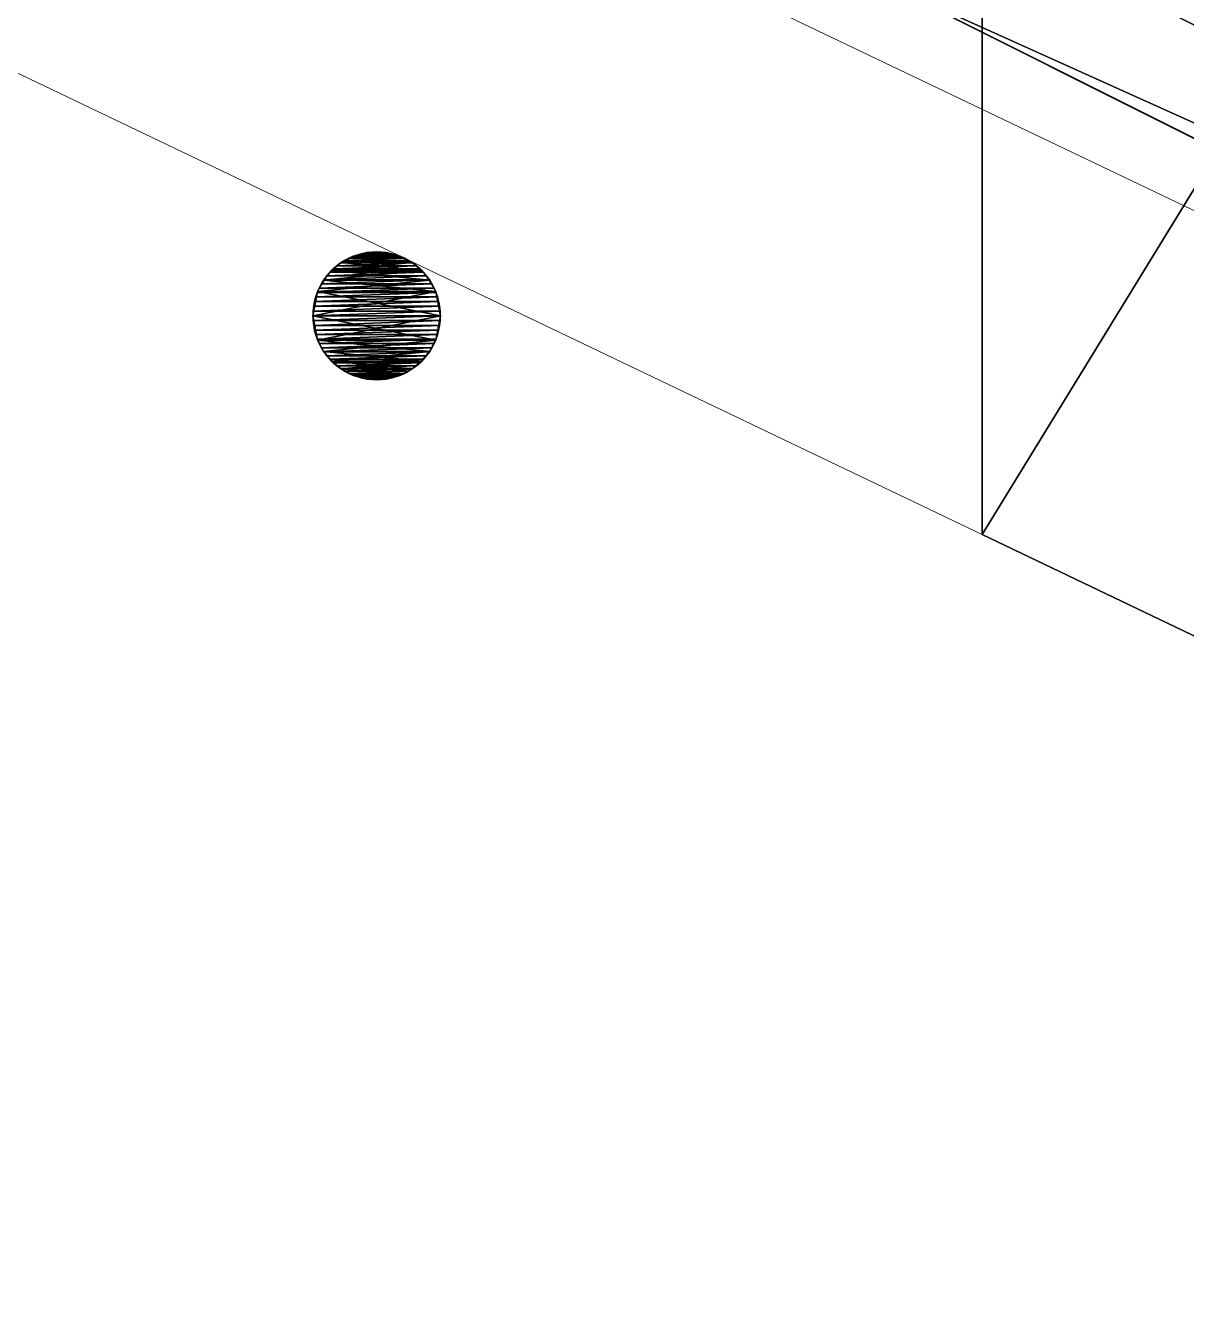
# Model space of a CAD drawing. Header units: centimetres. Extents: x 402 to 3875, y 442 to 2267.
# Drawn here: x 1306.9 to 1352.3, y 1618.8 to 1669.1 of the extents above; entities that cross this region are included whole.
import ezdxf

# ---------------------------------------------------------------- set-up
doc = ezdxf.new("R2010")
doc.units = ezdxf.units.CM
doc.layers.get('0').update_dxf_attribs({"true_color": 0xff5454})
for name, color, linetype in [('Columns of the Existing Mesh Walls', 250, 'Continuous'), ('Floor Area (Red Dust)', 250, 'Continuous'), ('Ground Wooden Structure Systems', 250, 'Continuous'), ('Plan', 250, 'Continuous'), ('Roof Systems', 250, 'Continuous'), ('Sliding Frames (window like)', 250, 'Continuous')]:
    doc.layers.add(name, color=color, linetype=linetype)
doc.layers.get('0').off()

# ---------------------------------------------------------------- blocks, each defined once
blk = doc.blocks.new('Group_16')
for p, q in [((145.547, 260), (21.199, 0)), ((570, 260), (145.547, 260))]:
    blk.add_line(p, q)
mesh = blk.add_polyface()
corners = [(145.547, 260), (570, 0), (21.199, 0), (570, 260)]
mesh.append_faces([[corners[k] for k in face] for face in [(0, 1, 2), (1, 0, 3)]], dxfattribs={"vtx0": -1})
blk = doc.blocks.new('Group_40')
mesh = blk.add_polyface()
corners = [(14.216, 2.938, 3.8), (0, 288.607, 3.8), (0, 2.938, 3.8), (14.216, 288.607, 3.8)]
mesh.append_faces([[corners[k] for k in face] for face in [(0, 1, 2), (1, 0, 3)]], dxfattribs={"vtx0": -1})
mesh = blk.add_polyface()
corners = [(0, 288.607, 3.8), (0, 2.938), (0, 2.938, 3.8), (0, 288.607)]
mesh.append_faces([[corners[k] for k in face] for face in [(0, 1, 2), (1, 0, 3)]], dxfattribs={"vtx0": -1})
mesh = blk.add_polyface()
corners = [(14.216, 288.607), (0, 2.938), (0, 288.607), (14.216, 2.938)]
mesh.append_faces([[corners[k] for k in face] for face in [(0, 1, 2), (1, 0, 3)]], dxfattribs={"vtx0": -1})
mesh = blk.add_polyface()
corners = [(14.216, 288.607), (14.216, 2.938, 3.8), (14.216, 2.938), (14.216, 288.607, 3.8)]
mesh.append_faces([[corners[k] for k in face] for face in [(0, 1, 2), (1, 0, 3)]], dxfattribs={"vtx0": -1})
blk = doc.blocks.new('Group_1')
at = {"layer": 'Columns of the Existing Mesh Walls', "lineweight": 20}
for p, q in [((480.518, 920.991), (480.36, 920.892)), ((480.379, 920.905), (480.812, 921.136)), ((480.379, 920.905, 190), (480.812, 921.136)), ((480.379, 920.905, 190), (480.812, 921.136, 190)), ((480.684, 921.078), (480.518, 920.991)), ((480.855, 921.153), (480.684, 921.078)), ((480.812, 921.136), (481.768, 921.326)), ((480.812, 921.136, 190), (481.768, 921.326)), ((480.812, 921.136, 190), (481.768, 921.326, 190)), ((480.812, 921.136), (480.812, 921.136, 190)), ((481.031, 921.215), (480.855, 921.153)), ((481.212, 921.263), (481.031, 921.215)), ((481.396, 921.298), (481.212, 921.263)), ((481.581, 921.319), (481.396, 921.298)), ((481.768, 921.326), (481.581, 921.319)), ((481.955, 921.319), (481.768, 921.326)), ((481.768, 921.326), (482.725, 921.136)), ((481.768, 921.326), (481.768, 921.326, 190)), ((481.768, 921.326, 190), (482.725, 921.136)), ((481.768, 921.326, 190), (482.725, 921.136, 190)), ((482.141, 921.298), (481.955, 921.319)), ((482.325, 921.263), (482.141, 921.298)), ((482.505, 921.215), (482.325, 921.263)), ((482.682, 921.153), (482.505, 921.215)), ((482.853, 921.078), (482.682, 921.153)), ((482.725, 921.136), (483.157, 920.905)), ((482.725, 921.136), (482.725, 921.136, 190)), ((482.725, 921.136, 190), (483.157, 920.905)), ((482.725, 921.136, 190), (483.157, 920.905, 190)), ((483.018, 920.991), (482.853, 921.078)), ((483.177, 920.892), (483.018, 920.991)), ((479.69, 920.215), (480.001, 920.594)), ((479.69, 920.215, 190), (480.001, 920.594)), ((479.69, 920.215, 190), (480.001, 920.594, 190)), ((479.936, 920.526), (479.814, 920.385)), ((480.068, 920.659), (479.936, 920.526)), ((480.001, 920.594), (480.379, 920.905)), ((480.001, 920.594, 190), (480.379, 920.905)), ((480.001, 920.594, 190), (480.379, 920.905, 190)), ((480.001, 920.594), (480.001, 920.594, 190)), ((480.21, 920.781), (480.068, 920.659)), ((480.36, 920.892), (480.21, 920.781)), ((480.379, 920.905), (480.379, 920.905, 190)), ((483.157, 920.905), (483.536, 920.594)), ((483.157, 920.905), (483.157, 920.905, 190)), ((483.157, 920.905, 190), (483.536, 920.594)), ((483.157, 920.905, 190), (483.536, 920.594, 190)), ((483.327, 920.781), (483.177, 920.892)), ((483.469, 920.659), (483.327, 920.781)), ((483.601, 920.526), (483.469, 920.659)), ((483.536, 920.594), (483.847, 920.215)), ((483.536, 920.594), (483.536, 920.594, 190)), ((483.536, 920.594, 190), (483.847, 920.215)), ((483.536, 920.594, 190), (483.847, 920.215, 190)), ((483.723, 920.385), (483.601, 920.526)), ((479.459, 919.783), (479.69, 920.215)), ((479.459, 919.783, 190), (479.69, 920.215)), ((479.459, 919.783, 190), (479.69, 920.215, 190)), ((479.603, 920.076), (479.516, 919.911)), ((479.703, 920.234), (479.603, 920.076)), ((479.69, 920.215), (479.69, 920.215, 190)), ((479.814, 920.385), (479.703, 920.234)), ((483.834, 920.234), (483.723, 920.385)), ((483.933, 920.076), (483.834, 920.234)), ((483.847, 920.215), (484.078, 919.783)), ((483.847, 920.215), (483.847, 920.215, 190)), ((483.847, 920.215, 190), (484.078, 919.783)), ((483.847, 920.215, 190), (484.078, 919.783, 190)), ((484.021, 919.911), (483.933, 920.076)), ((479.268, 918.826), (479.459, 919.783)), ((479.268, 918.826, 190), (479.459, 919.783)), ((479.268, 918.826, 190), (479.459, 919.783, 190)), ((479.379, 919.563), (479.331, 919.382)), ((479.441, 919.74), (479.379, 919.563)), ((479.516, 919.911), (479.441, 919.74)), ((479.459, 919.783), (479.459, 919.783, 190)), ((484.095, 919.74), (484.021, 919.911)), ((484.078, 919.783), (484.078, 919.783, 190)), ((479.275, 919.013), (479.268, 918.826)), ((479.296, 919.199), (479.275, 919.013)), ((479.331, 919.382), (479.296, 919.199)), ((479.268, 918.826), (479.275, 918.639)), ((479.459, 917.869), (479.268, 918.826)), ((479.459, 917.869, 190), (479.268, 918.826)), ((479.268, 918.826), (479.268, 918.826, 190)), ((479.459, 917.869, 190), (479.268, 918.826, 190)), ((479.275, 918.639), (479.296, 918.453)), ((479.296, 918.453), (479.331, 918.27)), ((479.331, 918.27), (479.379, 918.089)), ((479.379, 918.089), (479.441, 917.913)), ((479.441, 917.913), (479.516, 917.741)), ((479.69, 917.437), (479.459, 917.869)), ((479.69, 917.437, 190), (479.459, 917.869)), ((479.459, 917.869), (479.459, 917.869, 190)), ((479.69, 917.437, 190), (479.459, 917.869, 190)), ((479.516, 917.741), (479.603, 917.576)), ((479.603, 917.576), (479.703, 917.418)), ((480.001, 917.058), (479.69, 917.437)), ((480.001, 917.058, 190), (479.69, 917.437)), ((479.69, 917.437), (479.69, 917.437, 190)), ((480.001, 917.058, 190), (479.69, 917.437, 190)), ((483.847, 917.437), (483.536, 917.058)), ((483.847, 917.437, 190), (483.536, 917.058)), ((483.847, 917.437, 190), (483.536, 917.058, 190)), ((483.834, 917.418), (483.933, 917.576)), ((483.847, 917.437), (483.847, 917.437, 190)), ((479.703, 917.418), (479.814, 917.267)), ((479.814, 917.267), (479.936, 917.126)), ((479.936, 917.126), (480.068, 916.994)), ((480.379, 916.747), (480.001, 917.058)), ((480.001, 917.058), (480.001, 917.058, 190)), ((480.379, 916.747, 190), (480.001, 917.058)), ((480.379, 916.747, 190), (480.001, 917.058, 190)), ((480.068, 916.994), (480.21, 916.872)), ((483.536, 917.058), (483.157, 916.747)), ((483.536, 917.058, 190), (483.157, 916.747)), ((483.536, 917.058, 190), (483.157, 916.747, 190)), ((483.327, 916.872), (483.469, 916.994)), ((483.469, 916.994), (483.601, 917.126)), ((483.536, 917.058), (483.536, 917.058, 190)), ((483.601, 917.126), (483.723, 917.267)), ((483.723, 917.267), (483.834, 917.418)), ((480.21, 916.872), (480.36, 916.76)), ((480.36, 916.76), (480.518, 916.661)), ((480.812, 916.516), (480.379, 916.747)), ((480.812, 916.516, 190), (480.379, 916.747)), ((480.379, 916.747), (480.379, 916.747, 190)), ((480.812, 916.516, 190), (480.379, 916.747, 190)), ((480.518, 916.661), (480.684, 916.574)), ((480.684, 916.574), (480.855, 916.499)), ((481.768, 916.326), (480.812, 916.516)), ((481.768, 916.326, 190), (480.812, 916.516)), ((480.812, 916.516), (480.812, 916.516, 190)), ((481.768, 916.326, 190), (480.812, 916.516, 190)), ((480.855, 916.499), (481.031, 916.437)), ((481.031, 916.437), (481.212, 916.389)), ((482.725, 916.516), (481.768, 916.326)), ((482.725, 916.516, 190), (481.768, 916.326)), ((482.725, 916.516, 190), (481.768, 916.326, 190)), ((482.325, 916.389), (482.505, 916.437)), ((482.505, 916.437), (482.682, 916.499)), ((482.682, 916.499), (482.853, 916.574)), ((483.157, 916.747), (482.725, 916.516)), ((483.157, 916.747, 190), (482.725, 916.516)), ((483.157, 916.747, 190), (482.725, 916.516, 190)), ((482.725, 916.516), (482.725, 916.516, 190)), ((482.853, 916.574), (483.018, 916.661)), ((483.018, 916.661), (483.177, 916.76)), ((483.157, 916.747), (483.157, 916.747, 190)), ((483.177, 916.76), (483.327, 916.872)), ((481.212, 916.389), (481.396, 916.354)), ((481.396, 916.354), (481.581, 916.333)), ((481.581, 916.333), (481.768, 916.326)), ((481.768, 916.326), (481.955, 916.333)), ((481.768, 916.326), (481.768, 916.326, 190)), ((481.955, 916.333), (482.141, 916.354)), ((482.141, 916.354), (482.325, 916.389))]:
    blk.add_line(p, q, dxfattribs=at)
at = {"layer": 'Columns of the Existing Mesh Walls', "lineweight": 25}
for p, q in [((484.078, 919.783), (484.268, 918.826)), ((484.078, 919.783, 190), (484.268, 918.826)), ((484.078, 919.783, 190), (484.268, 918.826, 190)), ((484.157, 919.563), (484.095, 919.74)), ((484.206, 919.382), (484.157, 919.563)), ((484.24, 919.199), (484.206, 919.382)), ((484.261, 919.013), (484.24, 919.199)), ((484.268, 918.826), (484.261, 919.013)), ((484.268, 918.826), (484.078, 917.869)), ((484.268, 918.826, 190), (484.078, 917.869)), ((484.268, 918.826, 190), (484.078, 917.869, 190)), ((484.206, 918.27), (484.24, 918.453)), ((484.24, 918.453), (484.261, 918.639)), ((484.261, 918.639), (484.268, 918.826)), ((484.268, 918.826), (484.268, 918.826, 190)), ((484.095, 917.913), (484.157, 918.089)), ((484.157, 918.089), (484.206, 918.27)), ((484.078, 917.869), (483.847, 917.437)), ((484.078, 917.869, 190), (483.847, 917.437)), ((484.078, 917.869, 190), (483.847, 917.437, 190)), ((483.933, 917.576), (484.021, 917.741)), ((484.021, 917.741), (484.095, 917.913)), ((484.078, 917.869), (484.078, 917.869, 190))]:
    blk.add_line(p, q, dxfattribs=at)
at = {"layer": 'Columns of the Existing Mesh Walls', "color": 250, "lineweight": 20}
for points in [[(1683.975, 3473.09, 0), (36.014, 27.353, 0)], [(1697.507, 3466.618, 0), (49.546, 20.881, 0)]]:
    blk.add_polyline3d(points, dxfattribs=at)
at = {"layer": 'Columns of the Existing Mesh Walls', "lineweight": 25}
blk.add_polyline3d([(484.268, 918.826, 0), (484.19, 919.448, 0), (483.959, 920.031, 0), (483.591, 920.537, 0), (483.108, 920.937, 0), (482.541, 921.204, 0), (481.925, 921.321, 0), (481.3, 921.282, 0), (480.704, 921.088, 0), (480.175, 920.752, 0), (479.746, 920.296, 0), (479.444, 919.746, 0), (479.288, 919.139, 0), (479.288, 918.513, 0), (479.444, 917.906, 0), (479.746, 917.357, 0), (480.175, 916.9, 0), (480.704, 916.564, 0), (481.3, 916.37, 0), (481.925, 916.331, 0), (482.541, 916.448, 0), (483.108, 916.715, 0), (483.591, 917.115, 0), (483.959, 917.622, 0), (484.19, 918.204, 0), (484.268, 918.826, 0)], close=True, dxfattribs=at)
at = {"layer": 'Floor Area (Red Dust)', "lineweight": 5}
blk.add_polyline3d([(614.668, 1202.5, 0), (65.867, 1202.5, 0), (65.867, 942.5, 0), (490.32, 942.5, 0), (614.668, 1202.5, 0)], close=True, dxfattribs=at)
at = {"layer": 'Columns of the Existing Mesh Walls', "lineweight": 25}
mesh = blk.add_polyface(dxfattribs=at)
corners = [(479.275, 918.639), (479.275, 919.013), (479.268, 918.826), (479.296, 918.453), (479.296, 919.199), (479.331, 918.27), (479.331, 919.382), (479.379, 918.089), (479.379, 919.563), (479.441, 917.913), (479.441, 919.74), (479.516, 917.741), (479.516, 919.911), (479.603, 917.576), (479.603, 920.076), (479.703, 917.418), (479.703, 920.234), (479.814, 917.267), (479.814, 920.385), (479.936, 917.126), (479.936, 920.526), (480.068, 916.994), (480.068, 920.659), (480.21, 916.872), (480.21, 920.781), (480.36, 916.76), (480.36, 920.892), (480.518, 916.661), (480.518, 920.991), (480.684, 916.574), (480.684, 921.078), (480.855, 916.499), (480.855, 921.153), (481.031, 916.437), (481.031, 921.215), (481.212, 916.389), (481.212, 921.263), (481.396, 916.354), (481.396, 921.298), (481.581, 916.333), (481.581, 921.319), (481.768, 916.326), (481.768, 921.326), (481.955, 916.333), (481.955, 921.319), (482.141, 916.354), (482.141, 921.298), (482.325, 916.389), (482.325, 921.263), (482.505, 916.437), (482.505, 921.215), (482.682, 916.499), (482.682, 921.153), (482.853, 916.574), (482.853, 921.078), (483.018, 916.661), (483.018, 920.991), (483.177, 916.76), (483.177, 920.892), (483.327, 916.872), (483.327, 920.781), (483.469, 916.994), (483.469, 920.659), (483.601, 917.126), (483.601, 920.526), (483.723, 917.267), (483.723, 920.385), (483.834, 917.418), (483.834, 920.234), (483.933, 917.576), (483.933, 920.076), (484.021, 917.741), (484.021, 919.911), (484.095, 917.913), (484.095, 919.74), (484.157, 918.089), (484.157, 919.563), (484.206, 918.27), (484.206, 919.382), (484.24, 918.453), (484.24, 919.199), (484.261, 918.639), (484.261, 919.013), (484.268, 918.826)]
mesh.append_faces([[corners[k] for k in face] for face in [(0, 1, 2), (82, 81, 83)]], dxfattribs={"vtx0": -1})
mesh.append_faces([[corners[k] for k in face] for face in [(1, 3, 4), (4, 5, 6), (6, 7, 8), (8, 9, 10), (10, 11, 12), (12, 13, 14), (14, 15, 16), (16, 17, 18), (18, 19, 20), (20, 21, 22), (22, 23, 24), (24, 25, 26), (26, 27, 28), (28, 29, 30), (30, 31, 32), (32, 33, 34), (34, 35, 36), (36, 37, 38), (38, 39, 40), (40, 41, 42), (42, 43, 44), (44, 45, 46), (46, 47, 48), (48, 49, 50), (50, 51, 52), (52, 53, 54), (54, 55, 56), (56, 57, 58), (58, 59, 60), (60, 61, 62), (62, 63, 64), (64, 65, 66), (66, 67, 68), (68, 69, 70), (70, 71, 72), (72, 73, 74), (74, 75, 76), (76, 77, 78), (78, 79, 80), (80, 81, 82)]], dxfattribs={"vtx0": -1, "vtx1": -1})
mesh.append_faces([[corners[k] for k in face] for face in [(1, 0, 3), (4, 3, 5), (6, 5, 7), (8, 7, 9), (10, 9, 11), (12, 11, 13), (14, 13, 15), (16, 15, 17), (18, 17, 19), (20, 19, 21), (22, 21, 23), (24, 23, 25), (26, 25, 27), (28, 27, 29), (30, 29, 31), (32, 31, 33), (34, 33, 35), (36, 35, 37), (38, 37, 39), (40, 39, 41), (42, 41, 43), (44, 43, 45), (46, 45, 47), (48, 47, 49), (50, 49, 51), (52, 51, 53), (54, 53, 55), (56, 55, 57), (58, 57, 59), (60, 59, 61), (62, 61, 63), (64, 63, 65), (66, 65, 67), (68, 67, 69), (70, 69, 71), (72, 71, 73), (74, 73, 75), (76, 75, 77), (78, 77, 79), (80, 79, 81)]], dxfattribs={"vtx0": -1, "vtx2": -1})
mesh = blk.add_polyface(dxfattribs=at)
corners = [(479.459, 919.783), (479.459, 917.869), (479.268, 918.826), (479.69, 920.215), (479.69, 917.437), (480.001, 920.594), (480.001, 917.058), (480.379, 920.905), (480.379, 916.747), (480.812, 921.136), (480.812, 916.516), (481.768, 921.326), (481.768, 916.326), (482.725, 921.136), (482.725, 916.516), (483.157, 920.905), (483.157, 916.747), (483.536, 920.594), (483.536, 917.058), (483.847, 920.215), (483.847, 917.437), (484.078, 919.783), (484.078, 917.869), (484.268, 918.826)]
mesh.append_faces([[corners[k] for k in face] for face in [(0, 1, 2), (22, 21, 23)]], dxfattribs={"vtx0": -1})
mesh.append_faces([[corners[k] for k in face] for face in [(1, 3, 4), (4, 5, 6), (6, 7, 8), (8, 9, 10), (10, 11, 12), (12, 13, 14), (14, 15, 16), (16, 17, 18), (18, 19, 20), (20, 21, 22)]], dxfattribs={"vtx0": -1, "vtx1": -1})
mesh.append_faces([[corners[k] for k in face] for face in [(1, 0, 3), (4, 3, 5), (6, 5, 7), (8, 7, 9), (10, 9, 11), (12, 11, 13), (14, 13, 15), (16, 15, 17), (18, 17, 19), (20, 19, 21)]], dxfattribs={"vtx0": -1, "vtx2": -1})
mesh = blk.add_polyface(dxfattribs=at)
corners = [(479.459, 917.869, 190), (479.459, 919.783, 190), (479.268, 918.826, 190), (479.69, 917.437, 190), (479.69, 920.215, 190), (480.001, 917.058, 190), (480.001, 920.594, 190), (480.379, 916.747, 190), (480.379, 920.905, 190), (480.812, 916.516, 190), (480.812, 921.136, 190), (481.768, 916.326, 190), (481.768, 921.326, 190), (482.725, 916.516, 190), (482.725, 921.136, 190), (483.157, 916.747, 190), (483.157, 920.905, 190), (483.536, 917.058, 190), (483.536, 920.594, 190), (483.847, 917.437, 190), (483.847, 920.215, 190), (484.078, 917.869, 190), (484.078, 919.783, 190), (484.268, 918.826, 190)]
mesh.append_faces([[corners[k] for k in face] for face in [(0, 1, 2), (22, 21, 23)]], dxfattribs={"vtx0": -1})
mesh.append_faces([[corners[k] for k in face] for face in [(1, 3, 4), (4, 5, 6), (6, 7, 8), (8, 9, 10), (10, 11, 12), (12, 13, 14), (14, 15, 16), (16, 17, 18), (18, 19, 20), (20, 21, 22)]], dxfattribs={"vtx0": -1, "vtx1": -1})
mesh.append_faces([[corners[k] for k in face] for face in [(1, 0, 3), (4, 3, 5), (6, 5, 7), (8, 7, 9), (10, 9, 11), (12, 11, 13), (14, 13, 15), (16, 15, 17), (18, 17, 19), (20, 19, 21)]], dxfattribs={"vtx0": -1, "vtx2": -1})
at = {"layer": 'Columns of the Existing Mesh Walls', "lineweight": 20}
mesh = blk.add_polyface(dxfattribs=at)
corners = [(480.379, 920.905, 190), (480.812, 921.136), (480.379, 920.905)]
mesh.append_faces([[corners[k] for k in face] for face in [(0, 1, 2)]])
mesh = blk.add_polyface(dxfattribs=at)
corners = [(480.812, 921.136, 190), (480.812, 921.136), (480.379, 920.905, 190)]
mesh.append_faces([[corners[k] for k in face] for face in [(0, 1, 2)]])
mesh = blk.add_polyface(dxfattribs=at)
corners = [(480.812, 921.136, 190), (481.768, 921.326), (480.812, 921.136)]
mesh.append_faces([[corners[k] for k in face] for face in [(0, 1, 2)]])
mesh = blk.add_polyface(dxfattribs=at)
corners = [(481.768, 921.326, 190), (481.768, 921.326), (480.812, 921.136, 190)]
mesh.append_faces([[corners[k] for k in face] for face in [(0, 1, 2)]])
mesh = blk.add_polyface(dxfattribs=at)
corners = [(481.768, 921.326, 190), (482.725, 921.136), (481.768, 921.326)]
mesh.append_faces([[corners[k] for k in face] for face in [(0, 1, 2)]])
mesh = blk.add_polyface(dxfattribs=at)
corners = [(482.725, 921.136, 190), (482.725, 921.136), (481.768, 921.326, 190)]
mesh.append_faces([[corners[k] for k in face] for face in [(0, 1, 2)]])
mesh = blk.add_polyface(dxfattribs=at)
corners = [(482.725, 921.136, 190), (483.157, 920.905), (482.725, 921.136)]
mesh.append_faces([[corners[k] for k in face] for face in [(0, 1, 2)]])
mesh = blk.add_polyface(dxfattribs=at)
corners = [(483.157, 920.905, 190), (483.157, 920.905), (482.725, 921.136, 190)]
mesh.append_faces([[corners[k] for k in face] for face in [(0, 1, 2)]])
mesh = blk.add_polyface(dxfattribs=at)
corners = [(480.001, 920.594), (479.69, 920.215), (479.69, 920.215, 190)]
mesh.append_faces([[corners[k] for k in face] for face in [(0, 1, 2)]])
mesh = blk.add_polyface(dxfattribs=at)
corners = [(480.001, 920.594), (479.69, 920.215, 190), (480.001, 920.594, 190)]
mesh.append_faces([[corners[k] for k in face] for face in [(0, 1, 2)]])
mesh = blk.add_polyface(dxfattribs=at)
corners = [(480.001, 920.594, 190), (480.379, 920.905), (480.001, 920.594)]
mesh.append_faces([[corners[k] for k in face] for face in [(0, 1, 2)]])
mesh = blk.add_polyface(dxfattribs=at)
corners = [(480.379, 920.905, 190), (480.379, 920.905), (480.001, 920.594, 190)]
mesh.append_faces([[corners[k] for k in face] for face in [(0, 1, 2)]])
mesh = blk.add_polyface(dxfattribs=at)
corners = [(483.157, 920.905, 190), (483.536, 920.594), (483.157, 920.905)]
mesh.append_faces([[corners[k] for k in face] for face in [(0, 1, 2)]])
mesh = blk.add_polyface(dxfattribs=at)
corners = [(483.536, 920.594, 190), (483.536, 920.594), (483.157, 920.905, 190)]
mesh.append_faces([[corners[k] for k in face] for face in [(0, 1, 2)]])
mesh = blk.add_polyface(dxfattribs=at)
corners = [(483.536, 920.594, 190), (483.847, 920.215), (483.536, 920.594)]
mesh.append_faces([[corners[k] for k in face] for face in [(0, 1, 2)]])
mesh = blk.add_polyface(dxfattribs=at)
corners = [(483.536, 920.594, 190), (483.847, 920.215, 190), (483.847, 920.215)]
mesh.append_faces([[corners[k] for k in face] for face in [(0, 1, 2)]])
mesh = blk.add_polyface(dxfattribs=at)
corners = [(479.69, 920.215), (479.459, 919.783), (479.459, 919.783, 190)]
mesh.append_faces([[corners[k] for k in face] for face in [(0, 1, 2)]])
mesh = blk.add_polyface(dxfattribs=at)
corners = [(479.69, 920.215), (479.459, 919.783, 190), (479.69, 920.215, 190)]
mesh.append_faces([[corners[k] for k in face] for face in [(0, 1, 2)]])
mesh = blk.add_polyface(dxfattribs=at)
corners = [(483.847, 920.215, 190), (484.078, 919.783), (483.847, 920.215)]
mesh.append_faces([[corners[k] for k in face] for face in [(0, 1, 2)]])
mesh = blk.add_polyface(dxfattribs=at)
corners = [(483.847, 920.215, 190), (484.078, 919.783, 190), (484.078, 919.783)]
mesh.append_faces([[corners[k] for k in face] for face in [(0, 1, 2)]])
mesh = blk.add_polyface(dxfattribs=at)
corners = [(479.459, 919.783), (479.268, 918.826), (479.268, 918.826, 190)]
mesh.append_faces([[corners[k] for k in face] for face in [(0, 1, 2)]])
mesh = blk.add_polyface(dxfattribs=at)
corners = [(479.459, 919.783), (479.268, 918.826, 190), (479.459, 919.783, 190)]
mesh.append_faces([[corners[k] for k in face] for face in [(0, 1, 2)]])
at = {"layer": 'Columns of the Existing Mesh Walls', "lineweight": 25}
mesh = blk.add_polyface(dxfattribs=at)
corners = [(484.078, 919.783, 190), (484.268, 918.826), (484.078, 919.783)]
mesh.append_faces([[corners[k] for k in face] for face in [(0, 1, 2)]])
mesh = blk.add_polyface(dxfattribs=at)
corners = [(484.078, 919.783, 190), (484.268, 918.826, 190), (484.268, 918.826)]
mesh.append_faces([[corners[k] for k in face] for face in [(0, 1, 2)]])
at = {"layer": 'Columns of the Existing Mesh Walls', "lineweight": 20}
mesh = blk.add_polyface(dxfattribs=at)
corners = [(479.268, 918.826), (479.459, 917.869), (479.459, 917.869, 190)]
mesh.append_faces([[corners[k] for k in face] for face in [(0, 1, 2)]])
mesh = blk.add_polyface(dxfattribs=at)
corners = [(479.268, 918.826), (479.459, 917.869, 190), (479.268, 918.826, 190)]
mesh.append_faces([[corners[k] for k in face] for face in [(0, 1, 2)]])
at = {"layer": 'Columns of the Existing Mesh Walls', "lineweight": 25}
mesh = blk.add_polyface(dxfattribs=at)
corners = [(484.268, 918.826, 190), (484.078, 917.869), (484.268, 918.826)]
mesh.append_faces([[corners[k] for k in face] for face in [(0, 1, 2)]])
mesh = blk.add_polyface(dxfattribs=at)
corners = [(484.268, 918.826, 190), (484.078, 917.869, 190), (484.078, 917.869)]
mesh.append_faces([[corners[k] for k in face] for face in [(0, 1, 2)]])
at = {"layer": 'Columns of the Existing Mesh Walls', "lineweight": 20}
mesh = blk.add_polyface(dxfattribs=at)
corners = [(479.459, 917.869), (479.69, 917.437), (479.69, 917.437, 190)]
mesh.append_faces([[corners[k] for k in face] for face in [(0, 1, 2)]])
mesh = blk.add_polyface(dxfattribs=at)
corners = [(479.459, 917.869), (479.69, 917.437, 190), (479.459, 917.869, 190)]
mesh.append_faces([[corners[k] for k in face] for face in [(0, 1, 2)]])
mesh = blk.add_polyface(dxfattribs=at)
corners = [(479.69, 917.437), (480.001, 917.058), (480.001, 917.058, 190)]
mesh.append_faces([[corners[k] for k in face] for face in [(0, 1, 2)]])
mesh = blk.add_polyface(dxfattribs=at)
corners = [(479.69, 917.437), (480.001, 917.058, 190), (479.69, 917.437, 190)]
mesh.append_faces([[corners[k] for k in face] for face in [(0, 1, 2)]])
mesh = blk.add_polyface(dxfattribs=at)
corners = [(483.847, 917.437, 190), (483.536, 917.058), (483.847, 917.437)]
mesh.append_faces([[corners[k] for k in face] for face in [(0, 1, 2)]])
mesh = blk.add_polyface(dxfattribs=at)
corners = [(483.847, 917.437, 190), (483.536, 917.058, 190), (483.536, 917.058)]
mesh.append_faces([[corners[k] for k in face] for face in [(0, 1, 2)]])
at = {"layer": 'Columns of the Existing Mesh Walls', "lineweight": 25}
mesh = blk.add_polyface(dxfattribs=at)
corners = [(484.078, 917.869, 190), (483.847, 917.437), (484.078, 917.869)]
mesh.append_faces([[corners[k] for k in face] for face in [(0, 1, 2)]])
mesh = blk.add_polyface(dxfattribs=at)
corners = [(484.078, 917.869, 190), (483.847, 917.437, 190), (483.847, 917.437)]
mesh.append_faces([[corners[k] for k in face] for face in [(0, 1, 2)]])
at = {"layer": 'Columns of the Existing Mesh Walls', "lineweight": 20}
mesh = blk.add_polyface(dxfattribs=at)
corners = [(480.379, 916.747, 190), (480.001, 917.058), (480.379, 916.747)]
mesh.append_faces([[corners[k] for k in face] for face in [(0, 1, 2)]])
mesh = blk.add_polyface(dxfattribs=at)
corners = [(480.001, 917.058, 190), (480.001, 917.058), (480.379, 916.747, 190)]
mesh.append_faces([[corners[k] for k in face] for face in [(0, 1, 2)]])
mesh = blk.add_polyface(dxfattribs=at)
corners = [(483.536, 917.058, 190), (483.157, 916.747), (483.536, 917.058)]
mesh.append_faces([[corners[k] for k in face] for face in [(0, 1, 2)]])
mesh = blk.add_polyface(dxfattribs=at)
corners = [(483.157, 916.747, 190), (483.157, 916.747), (483.536, 917.058, 190)]
mesh.append_faces([[corners[k] for k in face] for face in [(0, 1, 2)]])
mesh = blk.add_polyface(dxfattribs=at)
corners = [(480.812, 916.516, 190), (480.379, 916.747), (480.812, 916.516)]
mesh.append_faces([[corners[k] for k in face] for face in [(0, 1, 2)]])
mesh = blk.add_polyface(dxfattribs=at)
corners = [(480.379, 916.747, 190), (480.379, 916.747), (480.812, 916.516, 190)]
mesh.append_faces([[corners[k] for k in face] for face in [(0, 1, 2)]])
mesh = blk.add_polyface(dxfattribs=at)
corners = [(481.768, 916.326, 190), (480.812, 916.516), (481.768, 916.326)]
mesh.append_faces([[corners[k] for k in face] for face in [(0, 1, 2)]])
mesh = blk.add_polyface(dxfattribs=at)
corners = [(480.812, 916.516, 190), (480.812, 916.516), (481.768, 916.326, 190)]
mesh.append_faces([[corners[k] for k in face] for face in [(0, 1, 2)]])
mesh = blk.add_polyface(dxfattribs=at)
corners = [(482.725, 916.516, 190), (481.768, 916.326), (482.725, 916.516)]
mesh.append_faces([[corners[k] for k in face] for face in [(0, 1, 2)]])
mesh = blk.add_polyface(dxfattribs=at)
corners = [(481.768, 916.326, 190), (481.768, 916.326), (482.725, 916.516, 190)]
mesh.append_faces([[corners[k] for k in face] for face in [(0, 1, 2)]])
mesh = blk.add_polyface(dxfattribs=at)
corners = [(483.157, 916.747, 190), (482.725, 916.516), (483.157, 916.747)]
mesh.append_faces([[corners[k] for k in face] for face in [(0, 1, 2)]])
mesh = blk.add_polyface(dxfattribs=at)
corners = [(482.725, 916.516, 190), (482.725, 916.516), (483.157, 916.747, 190)]
mesh.append_faces([[corners[k] for k in face] for face in [(0, 1, 2)]])
blk = doc.blocks.new('Group_52')
for p, q in [((19.405, 3.8, 322.672), (5.618, 3.8, 320.241)), ((5.618, 0, 320.241), (5.618, 3.8, 320.241)), ((5.618, 3.8, 320.241), (62.085, 3.8)), ((76.301, 3.8), (19.405, 3.8, 322.672)), ((19.405, 0, 322.672), (19.405, 3.8, 322.672)), ((62.085, 0), (62.085, 3.8)), ((62.085, 3.8), (76.301, 3.8)), ((76.301, 0), (76.301, 3.8)), ((5.618, 0, 320.241), (62.085, 0)), ((19.405, 0, 322.672), (5.618, 0, 320.241)), ((76.301, 0), (19.405, 0, 322.672)), ((62.085, 0), (76.301, 0))]:
    blk.add_line(p, q)
mesh = blk.add_polyface()
corners = [(5.618, 3.8, 320.241), (62.085, 0), (5.618, 0, 320.241), (62.085, 3.8)]
mesh.append_faces([[corners[k] for k in face] for face in [(0, 1, 2), (1, 0, 3)]], dxfattribs={"vtx0": -1})
mesh = blk.add_polyface()
corners = [(19.405, 0, 322.672), (5.618, 3.8, 320.241), (5.618, 0, 320.241), (19.405, 3.8, 322.672)]
mesh.append_faces([[corners[k] for k in face] for face in [(0, 1, 2), (1, 0, 3)]], dxfattribs={"vtx0": -1})
mesh = blk.add_polyface()
corners = [(5.618, 3.8, 320.241), (76.301, 3.8), (62.085, 3.8), (19.405, 3.8, 322.672)]
mesh.append_faces([[corners[k] for k in face] for face in [(0, 1, 2), (1, 0, 3)]], dxfattribs={"vtx0": -1})
mesh = blk.add_polyface()
corners = [(76.301, 3.8), (19.405, 0, 322.672), (76.301, 0), (19.405, 3.8, 322.672)]
mesh.append_faces([[corners[k] for k in face] for face in [(0, 1, 2), (1, 0, 3)]], dxfattribs={"vtx0": -1})
mesh = blk.add_polyface()
corners = [(76.301, 3.8), (62.085, 0), (62.085, 3.8), (76.301, 0)]
mesh.append_faces([[corners[k] for k in face] for face in [(0, 1, 2), (1, 0, 3)]], dxfattribs={"vtx0": -1})
mesh = blk.add_polyface()
corners = [(76.301, 0), (5.618, 0, 320.241), (62.085, 0), (19.405, 0, 322.672)]
mesh.append_faces([[corners[k] for k in face] for face in [(0, 1, 2), (1, 0, 3)]], dxfattribs={"vtx0": -1})
blk = doc.blocks.new('Group_11')
mesh = blk.add_polyface()
corners = [(316.777, 3.8, -3.5), (21.476, 0, -3.5), (21.476, 3.8, -3.5), (316.777, 0, -3.5)]
mesh.append_faces([[corners[k] for k in face] for face in [(0, 1, 2), (1, 0, 3)]], dxfattribs={"vtx0": -1})
mesh = blk.add_polyface()
corners = [(21.476, 3.8, 10.55), (316.777, 3.8, -3.5), (21.476, 3.8, -3.5), (316.777, 3.8, 10.55)]
mesh.append_faces([[corners[k] for k in face] for face in [(0, 1, 2), (1, 0, 3)]], dxfattribs={"vtx0": -1})
mesh = blk.add_polyface()
corners = [(316.777, 0, 10.55), (21.476, 3.8, 10.55), (21.476, 0, 10.55), (316.777, 3.8, 10.55)]
mesh.append_faces([[corners[k] for k in face] for face in [(0, 1, 2), (1, 0, 3)]], dxfattribs={"vtx0": -1})
mesh = blk.add_polyface()
corners = [(316.777, 0, 10.55), (21.476, 0, -3.5), (316.777, 0, -3.5), (21.476, 0, 10.55)]
mesh.append_faces([[corners[k] for k in face] for face in [(0, 1, 2), (1, 0, 3)]], dxfattribs={"vtx0": -1})
blk = doc.blocks.new('Group_25')
mesh = blk.add_polyface()
corners = [(21.476, 3.8, -3.5), (316.777, 0, -3.5), (21.476, 0, -3.5), (316.777, 3.8, -3.5)]
mesh.append_faces([[corners[k] for k in face] for face in [(0, 1, 2), (1, 0, 3)]], dxfattribs={"vtx0": -1})
mesh = blk.add_polyface()
corners = [(21.476, 3.8, 10.55), (316.777, 3.8, -3.5), (21.476, 3.8, -3.5), (316.777, 3.8, 10.55)]
mesh.append_faces([[corners[k] for k in face] for face in [(0, 1, 2), (1, 0, 3)]], dxfattribs={"vtx0": -1})
mesh = blk.add_polyface()
corners = [(316.777, 0, 10.55), (21.476, 3.8, 10.55), (21.476, 0, 10.55), (316.777, 3.8, 10.55)]
mesh.append_faces([[corners[k] for k in face] for face in [(0, 1, 2), (1, 0, 3)]], dxfattribs={"vtx0": -1})
mesh = blk.add_polyface()
corners = [(316.777, 0, 10.55), (21.476, 0, -3.5), (316.777, 0, -3.5), (21.476, 0, 10.55)]
mesh.append_faces([[corners[k] for k in face] for face in [(0, 1, 2), (1, 0, 3)]], dxfattribs={"vtx0": -1})
blk = doc.blocks.new('Group_9')
mesh = blk.add_polyface()
corners = [(158.326, 3.8, -3.5), (316.777, 0, -3.5), (158.326, 0, -3.5), (316.777, 3.8, -3.5)]
mesh.append_faces([[corners[k] for k in face] for face in [(0, 1, 2), (1, 0, 3)]], dxfattribs={"vtx0": -1})
mesh = blk.add_polyface()
corners = [(158.326, 3.8, 10.55), (316.777, 3.8, -3.5), (158.326, 3.8, -3.5), (316.777, 3.8, 10.55)]
mesh.append_faces([[corners[k] for k in face] for face in [(0, 1, 2), (1, 0, 3)]], dxfattribs={"vtx0": -1})
mesh = blk.add_polyface()
corners = [(316.777, 0, 10.55), (158.326, 3.8, 10.55), (158.326, 0, 10.55), (316.777, 3.8, 10.55)]
mesh.append_faces([[corners[k] for k in face] for face in [(0, 1, 2), (1, 0, 3)]], dxfattribs={"vtx0": -1})
mesh = blk.add_polyface()
corners = [(316.777, 0, 10.55), (158.326, 0, -3.5), (316.777, 0, -3.5), (158.326, 0, 10.55)]
mesh.append_faces([[corners[k] for k in face] for face in [(0, 1, 2), (1, 0, 3)]], dxfattribs={"vtx0": -1})
blk = doc.blocks.new('Group_12')
at = {"color": 250}
mesh = blk.add_polyface(dxfattribs=at)
corners = [(138.185, 282.291, 2.7), (-0.532, 5.204), (-0.532, 5.204, 2.7), (138.185, 282.291)]
mesh.append_faces([[corners[k] for k in face] for face in [(0, 1, 2), (1, 0, 3)]], dxfattribs={"vtx0": -1, "color": 250})
mesh = blk.add_polyface(dxfattribs=at)
corners = [(150.704, 276.024), (15.124, 5.204, 2.7), (15.124, 5.204), (150.704, 276.024, 2.7)]
mesh.append_faces([[corners[k] for k in face] for face in [(0, 1, 2), (1, 0, 3)]], dxfattribs={"vtx0": -1, "color": 250})
blk = doc.blocks.new('Group_10')
for p, q in [((0, 225.93, 3.8), (0, 451.861, 3.8)), ((0, 225.93), (0, 451.861))]:
    blk.add_line(p, q)
mesh = blk.add_polyface()
corners = [(0, 451.861, 3.8), (0, 225.93), (0, 225.93, 3.8), (0, 451.861)]
mesh.append_faces([[corners[k] for k in face] for face in [(0, 1, 2), (1, 0, 3)]], dxfattribs={"vtx0": -1})
mesh = blk.add_polyface()
corners = [(9.433, 451.861), (0, 225.93), (0, 451.861), (9.433, 225.93)]
mesh.append_faces([[corners[k] for k in face] for face in [(0, 1, 2), (1, 0, 3)]], dxfattribs={"vtx0": -1})
mesh = blk.add_polyface()
corners = [(9.433, 225.93, 3.8), (0, 451.861, 3.8), (0, 225.93, 3.8), (9.433, 451.861, 3.8)]
mesh.append_faces([[corners[k] for k in face] for face in [(0, 1, 2), (1, 0, 3)]], dxfattribs={"vtx0": -1})
mesh = blk.add_polyface()
corners = [(9.433, 451.861), (9.433, 225.93, 3.8), (9.433, 225.93), (9.433, 451.861, 3.8)]
mesh.append_faces([[corners[k] for k in face] for face in [(0, 1, 2), (1, 0, 3)]], dxfattribs={"vtx0": -1})
blk = doc.blocks.new('Group_56')
for p, q in [((0, 13.61, 114.435), (0, 0, 114.435)), ((20.178, 13.61), (0, 13.61, 114.435)), ((2.068, 13.61, 114.799), (0, 13.61, 114.435)), ((2.068, 13.61, 114.799), (2.068, 0, 114.799)), ((22.246, 13.61, 0.365), (2.068, 13.61, 114.799)), ((20.178, 0), (20.178, 13.61)), ((22.246, 13.61, 0.365), (20.178, 13.61)), ((22.246, 0, 0.365), (22.246, 13.61, 0.365)), ((0, 0, 114.435), (20.178, 0)), ((2.068, 0, 114.799), (0, 0, 114.435)), ((2.068, 0, 114.799), (22.246, 0, 0.365)), ((22.246, 0, 0.365), (20.178, 0))]:
    blk.add_line(p, q)
mesh = blk.add_polyface()
corners = [(0, 0, 114.435), (20.178, 13.61), (20.178, 0), (0, 13.61, 114.435)]
mesh.append_faces([[corners[k] for k in face] for face in [(0, 1, 2), (1, 0, 3)]], dxfattribs={"vtx0": -1})
mesh = blk.add_polyface()
corners = [(2.068, 0, 114.799), (0, 13.61, 114.435), (0, 0, 114.435), (2.068, 13.61, 114.799)]
mesh.append_faces([[corners[k] for k in face] for face in [(0, 1, 2), (1, 0, 3)]], dxfattribs={"vtx0": -1})
mesh = blk.add_polyface()
corners = [(0, 13.61, 114.435), (22.246, 13.61, 0.365), (20.178, 13.61), (2.068, 13.61, 114.799)]
mesh.append_faces([[corners[k] for k in face] for face in [(0, 1, 2), (1, 0, 3)]], dxfattribs={"vtx0": -1})
mesh = blk.add_polyface()
corners = [(22.246, 13.61, 0.365), (2.068, 0, 114.799), (22.246, 0, 0.365), (2.068, 13.61, 114.799)]
mesh.append_faces([[corners[k] for k in face] for face in [(0, 1, 2), (1, 0, 3)]], dxfattribs={"vtx0": -1})
mesh = blk.add_polyface()
corners = [(22.246, 13.61, 0.365), (20.178, 0), (20.178, 13.61), (22.246, 0, 0.365)]
mesh.append_faces([[corners[k] for k in face] for face in [(0, 1, 2), (1, 0, 3)]], dxfattribs={"vtx0": -1})
mesh = blk.add_polyface()
corners = [(22.246, 0, 0.365), (0, 0, 114.435), (20.178, 0), (2.068, 0, 114.799)]
mesh.append_faces([[corners[k] for k in face] for face in [(0, 1, 2), (1, 0, 3)]], dxfattribs={"vtx0": -1})
blk = doc.blocks.new('Group_15')
at = {"color": 31, "true_color": 0xffcc99, "xscale": 0.6271799220737199, "yscale": 0.5745582248511836}
for p in [(0, 0, 120), (0, 0)]:
    blk.add_blockref('Group_10', p, dxfattribs=at)
at = {"color": 250, "true_color": 0x3a3a3a, "extrusion": (0.173648, -2.81947e-19, 0.984808), "rotation": 270}
blk.add_blockref('Group_56', (244.751, 16.94, 4.43), dxfattribs=at)

msp = doc.modelspace()

# ---------------------------------------------------------------- block references
at = {"layer": 'Columns of the Existing Mesh Walls', "lineweight": 20, "rotation": 270}
msp.add_blockref('Group_1', (401.813, 2139.52), dxfattribs=at)
at = {"layer": 'Ground Wooden Structure Systems', "lineweight": 15, "extrusion": (0, 0, -1), "yscale": 1.02111111111111, "zscale": -1, "rotation": 296.9}
msp.add_blockref('Group_40', (-1612.999, 1560.974, -10), dxfattribs=at)
at = {"layer": 'Plan', "lineweight": 15}
for name, p, rotation in [('Group_16', (1604.313, 1503.653), 89.99999999999999), ('Group_12', (1331.288, 1694.561, 344.418), 270)]:
    msp.add_blockref(name, p, dxfattribs=dict(at, rotation=rotation))
at = {"layer": 'Plan', "lineweight": 15, "extrusion": (0, 0, -1), "xscale": 1.008403495039375, "zscale": -1, "rotation": 26.59383801689245}
for name, p in [('Group_11', (-1626.36, 1553.97, -319.819)), ('Group_25', (-1626.36, 1553.97, -291.719))]:
    msp.add_blockref(name, p, dxfattribs=at)
at = {"layer": 'Plan', "lineweight": 15, "extrusion": (4.21999e-17, 0.176415, 0.984316), "xscale": 1.000499707894264, "zscale": 1.015949151628763, "rotation": 270}
msp.add_blockref('Group_52', (-1348.492, -1584.441, 309.167), dxfattribs=at)
at = {"layer": 'Roof Systems', "lineweight": 20, "yscale": 1.120000000000002, "rotation": 63.40616198310711}
msp.add_blockref('Group_15', (1600.458, 1540.614, 90.55), dxfattribs=at)
at = {"layer": 'Sliding Frames (window like)', "lineweight": 20, "extrusion": (0, 0, -1), "xscale": 1.008403495039375, "zscale": -1, "rotation": 26.59383801689245}
msp.add_blockref('Group_9', (-1626.36, 1553.97, -263.619), dxfattribs=at)

doc.saveas('drawing.dxf')
